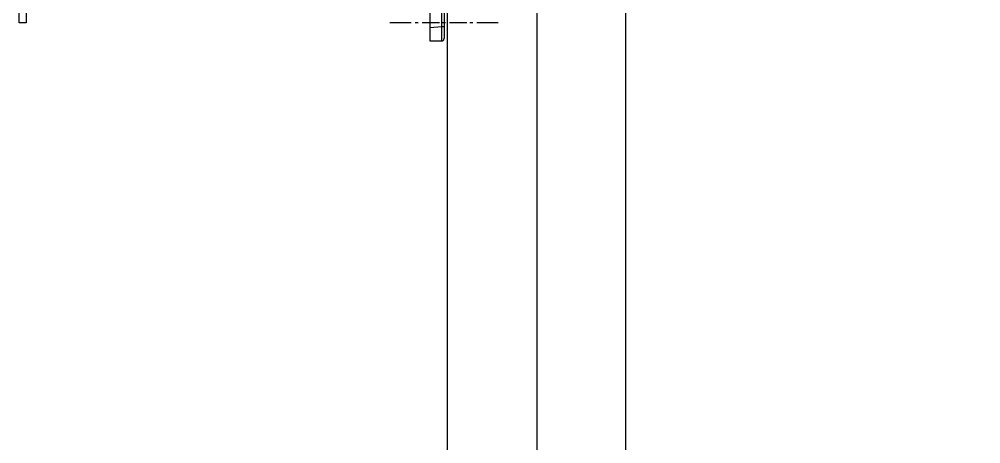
# Model space of a CAD drawing. Header units: feet. Extents: x -159 to 1687, y 0 to 1556.
# Drawn here: x 1214.78 to 1232.26, y 1052.11 to 1059.82 of the extents above; entities that cross this region are included whole.
import ezdxf

# ---------------------------------------------------------------- set-up
doc = ezdxf.new("R2010")
doc.units = ezdxf.units.FT
doc.header["$MEASUREMENT"] = 0
doc.layers.add('PDF8_LP_OBJ-Misc', color=7, linetype='Continuous')

msp = doc.modelspace()

# ---------------------------------------------------------------- linework, layer by layer
at = {"layer": 'PDF8_LP_OBJ-Misc', "lineweight": 25}
for points in [[(1224.19071, 1087.22148), (1224.19071, 1034.01824), (1222.57068, 1034.01824), (1222.57068, 1087.22148), (1275.79233, 1087.22148)], [(1218.99571, 1074.88717), (1214.96405, 1074.88717), (1214.94564, 1074.86876), (1214.92723, 1074.85035), (1214.90882, 1074.83194), (1214.90882, 1059.75462), (1214.77995, 1059.75462), (1214.77995, 1074.88717), (1214.79836, 1074.90558), (1214.79836, 1074.9424), (1214.83518, 1074.97922), (1214.872, 1074.99762), (1218.99571, 1074.99762), (1218.99571, 1074.88717)], [(1225.81074, 1047.23621), (1225.81074, 1065.60882)], [(1222.4935, 1059.46007), (1222.51191, 1059.47848), (1222.51191, 1062.03739)], [(1222.4935, 1059.46007), (1222.4935, 1059.44166), (1222.47509, 1059.42325), (1222.25418, 1059.42325), (1222.25418, 1061.41147)], [(1222.51191, 1061.26419), (1222.4935, 1061.26419), (1222.4935, 1061.30101), (1222.47509, 1061.30101), (1222.45668, 1061.31942), (1222.45668, 1059.42325)], [(1221.9044, 1059.75462), (1221.5178, 1059.75462)], [(1222.03327, 1059.75462), (1221.97804, 1059.75462)], [(1222.41986, 1059.75462), (1222.1069, 1059.75462)], [(1222.51191, 1059.68098), (1222.45668, 1059.68098), (1222.25418, 1059.66257)], [(1222.53032, 1059.75462), (1222.47509, 1059.75462)], [(1222.91692, 1059.75462), (1222.60396, 1059.75462)], [(1223.02738, 1059.75462), (1222.97215, 1059.75462)], [(1223.48761, 1059.75462), (1223.10101, 1059.75462)]]:
    msp.add_lwpolyline(points, dxfattribs=at)

doc.saveas('drawing.dxf')
